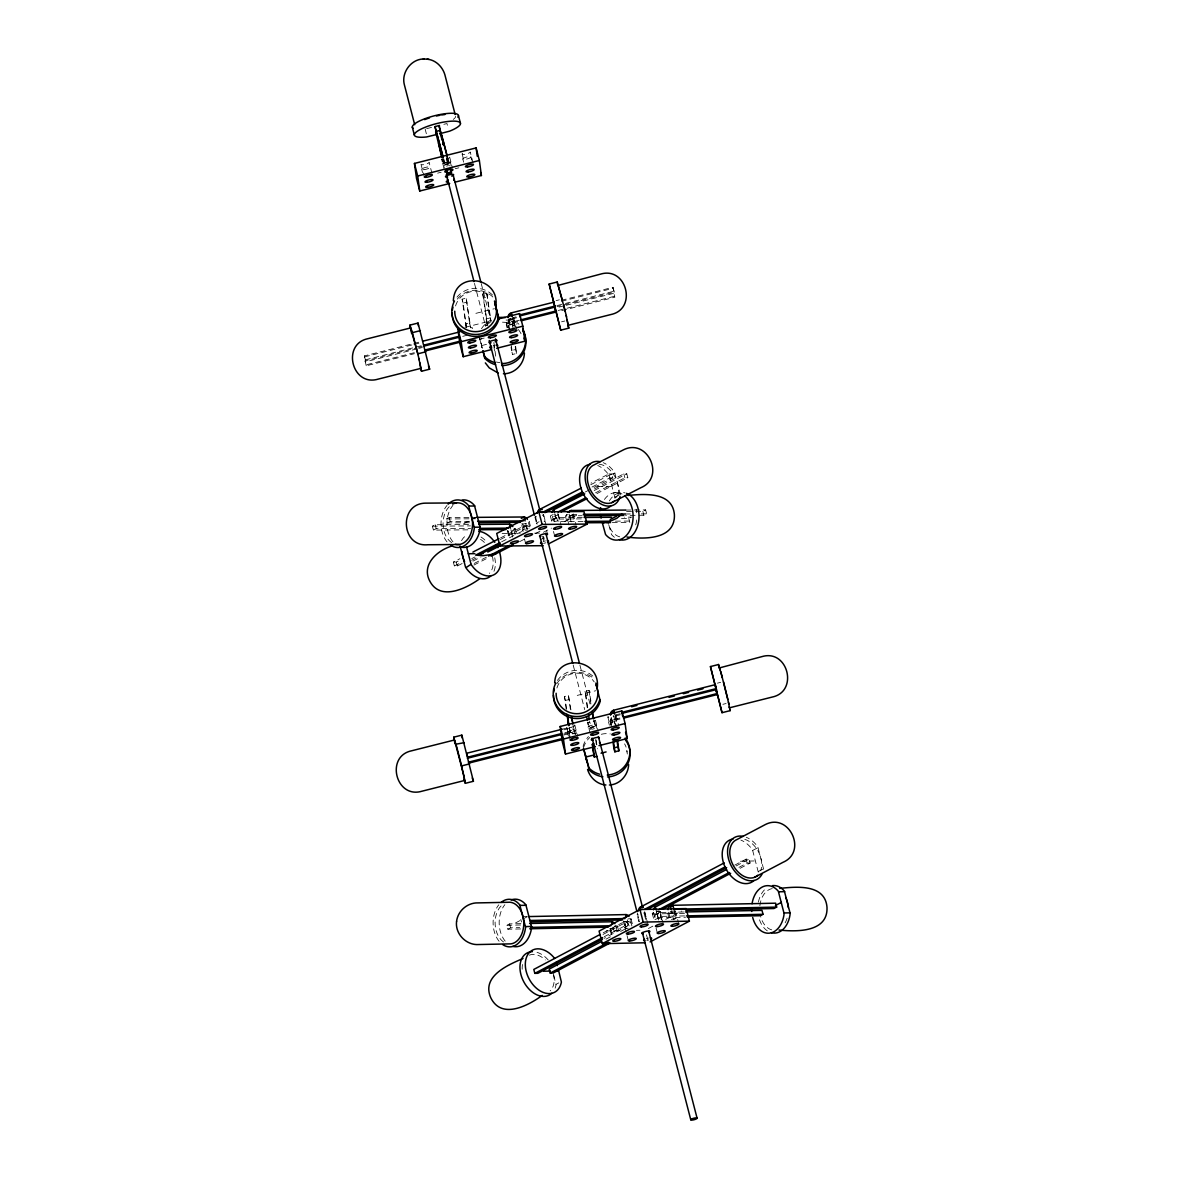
<?xml version="1.0" encoding="UTF-8"?>
<svg xmlns="http://www.w3.org/2000/svg" width="1179" height="1179" viewBox="0 0 1179 1179"><rect width="100%" height="100%" fill="white"/><g stroke="black" fill="none" stroke-linecap="round" stroke-linejoin="round"><path stroke-width="0.75" stroke-dasharray="5 3.75" d="M614.893 497.656L608.821 473.973L591.033 483.081M620.419 494.826L614.642 472.44A23.786 15.887 62.9 0 0 603.265 462.669M553.791 975.49L556.031 984.922A23.786 16.344 62.2 0 1 555.132 988.164M758.274 872.121L752.482 849.75A23.786 16.344 62.2 0 0 740.884 840.096M763.638 869.291L757.846 846.92A23.786 16.344 62.2 0 0 746.248 837.267M583.133 746.44L583.237 745.762A23.786 23.108 -7.8 0 1 588.483 736.551M520.646 928.949L507.869 929.214L506.852 925.294L509.534 923.879L522.312 923.614M515.518 922.951L521.472 919.797M522.96 919.016L527.44 916.658M507.869 929.214L510.551 927.799L519.674 927.608M752.836 850.354L758.2 847.524M603.206 932.81L622.571 922.582M603.014 934.446L627.228 921.669A4.171 2.874 88.8 0 1 630.927 924.189M734.723 865.15L746.086 859.152L749.122 859.093L750.139 863.013L738.776 869.011M736.138 865.946L749.122 859.093M604.223 936.73L625.209 925.662L628.245 925.603L604.031 938.381M738.982 867.361L747.103 863.087L750.139 863.013M606.006 939.147L610.884 936.568M620.611 931.439L627.11 928.006M656.069 914.211L658.752 912.797M648.421 928.492L653.137 926.001M665.722 919.369L681.447 911.072M758.303 871.517L763.668 868.687M674.3 910.719L676.245 918.249L673.563 919.664L671.234 910.63M556.075 984.318L558.758 982.903M467.857 529.843L433.415 530.108L432.398 526.188L435.169 524.758L469.596 524.493M469.375 522.739L447.46 522.916L446.443 518.981L449.214 517.566L469.301 517.419M433.415 530.108L436.186 528.693L470.613 528.428M447.46 522.916L450.231 521.486L470.318 521.339M463.715 523.668L469.861 520.514M471.408 519.733L476.007 517.375M590.753 484.716L611.783 473.943L612.8 477.878L591.77 488.637M614.981 473.044L609.101 475.284A23.786 15.887 62.9 0 0 597.724 465.499M592.05 487.015L609.838 477.893L612.8 477.878M585.315 491.952L590.163 489.477M594.525 488.872L623.838 473.855L626.801 473.84L627.817 477.76L596.869 493.618M462.139 563.518L457.334 565.979L454.372 566.008L453.355 562.088L459.869 558.743M500.589 537.889L523.388 526.202L526.35 526.188A4.171 2.947 89.6 0 1 529.769 527.72M594.216 490.523L626.801 473.84M453.355 562.088L456.317 562.059L461.195 559.553M500.294 539.54L526.35 526.188M595.542 492.807L624.855 477.79L627.817 477.76M454.372 566.008L460.915 562.663M501.65 541.795L524.404 530.137L527.367 530.108L525.657 523.815M471.747 558.595L474.96 556.96M471.615 560.305L478.07 557.004M553.231 519.232L555.987 517.817M472.941 561.116L481.032 556.974M474.179 563.444L486.956 556.886M571.122 521.84L569.56 515.812L572.331 514.398L579.655 514.339M473.914 565.065L487.973 557.873M519.615 541.647L524.39 539.216M535.517 533.512L541.868 530.255M543.386 532.274L551.492 528.118M564.461 521.472L579.051 514M614.922 497.052L620.463 494.222M541.249 539.319L544.02 537.904M621.51 518.568L628.805 518.524L631.576 517.109L624.28 517.154M635.614 511.377L642.864 511.318L645.62 509.903L646.637 513.838L643.881 515.252L625.607 515.385M426.695 128.629L432.929 127.067M443.835 124.326L446.959 123.544L448.182 128.246M437.645 173.136L441.167 172.252M455.256 168.7L458.778 167.816M466.265 327.29L462.124 299.171L466.177 298.154L470.701 327.85M487.236 323.871L482.683 293.998L486.721 292.981L490.906 320.084M466.53 327.88L463.141 303.106L467.193 302.075M491.157 321.867L487.104 322.884L483.699 297.933L487.738 296.916M475.889 313.349L494.428 308.692M556.105 300.63L559.347 299.82M486.721 292.981L490.14 317.947L486.087 318.964L487.885 325.905M561.263 300.321L613.006 287.308L614.023 291.228L614.156 292.215L557.063 306.584M561.396 301.308L613.139 288.295L613.006 287.308M464.953 327.349L491.378 320.703M556.93 305.597L614.023 291.228M516.019 316.9L512.452 317.799L514.398 325.33M364.414 355.881L365.564 360.803L364.414 355.881L412.105 343.885M413.873 343.443L419.179 342.116M508.341 324.019A4.171 4.053 -7.8 0 1 511.377 319.067L516.682 317.74M559.067 307.071L564.373 305.744M566.141 305.302L613.832 293.306L613.684 292.318L614.848 297.226L558.315 311.448M364.547 356.869L412.237 344.872M414.006 344.43L421.08 342.647M519.32 320.231L512.261 322.014L512.393 323.002L519.453 321.219M558.183 310.46L565.242 308.677M567.011 308.235L614.701 296.238L614.848 297.226M365.431 359.816L421.949 345.594M416.983 348.866L365.239 361.879L365.092 360.892L416.85 347.879M418.56 347.466L422.2 346.538M462.713 336.354L468.019 335.028M509.181 329.678L508.164 325.758L512.202 324.608L512.6 325.846M418.766 348.409L422.333 347.51M414.286 352.698L366.109 364.827L366.242 365.799L414.418 353.685M479.337 339.272L486.382 337.489M561.587 321.808L564.815 320.997M481.636 345.565L486.706 344.297M515.636 346.361L516.608 353.435L512.556 354.452L511.539 350.531L515.591 349.515L515.105 345.978M566.126 708.918L564.432 696.538L568.484 695.522L570.945 710.053M587.171 707.415L584.99 691.366L589.028 690.349L591.268 703.185M577.238 695.404L595.778 690.732M566.657 709.301L565.448 700.459L569.486 699.442M587.702 707.768L585.992 695.286L590.045 694.269M717.407 683.157L720.634 682.346M615.305 715.005L620.611 713.663M562.103 729.256L567.408 727.915M615.453 715.992L620.743 714.651M564.004 729.786L569.31 728.46A4.171 4.053 -7.8 0 1 574.365 731.363M619.859 718.04L614.554 719.367L614.701 720.354L619.992 719.028M564.888 732.734L570.179 731.393L570.312 732.38L563.754 734.016M590.384 729.609C588.277 727.237 594.452 725.365 594.319 728.195M589.913 728.018L593.921 726.986M611.474 727.03L610.457 723.11L614.51 721.975L615.011 723.611M563.886 735.003L569.236 733.647A4.171 4.053 -7.8 0 1 571.918 733.839M572.508 733.927L575.205 733.25L575.352 734.237L573.009 725.203M594.437 728.607L591.74 729.285L589.544 721.239M722.874 704.32L726.117 703.509M740.412 861.245L755.562 860.935M683.555 911.986L659.827 912.472L657.145 913.887A4.171 2.874 62.2 0 0 655.126 917.866M523.167 916.687L526.821 916.614M684.513 913.327L657.145 913.887L658.589 919.473M684.557 915.906L660.844 916.392L658.162 917.807L685.53 917.247M676.245 918.249L670.527 919.723L668.581 912.192M625.297 921.492L628.333 921.433M625.99 928.669L624.192 921.742L627.228 921.669L628.672 927.254M506.852 925.294L521.442 924.984M606.183 930.953L622.173 930.629M636.395 930.334L639.946 930.26M608.821 473.973L611.783 473.943M597.414 486.573L612.181 486.47M614.819 492.63L620.729 492.586M625.695 510.065L645.62 509.903M626.55 511.45L633.801 511.391M625.297 514L630.632 513.956M641.302 513.867L646.637 513.838M569.56 515.812L582.205 515.724M471.128 517.404L476.596 517.36M582.279 517.478L556.724 517.684L553.953 519.099A4.171 2.785 62.9 0 0 551.86 521.531M446.443 518.981L475.653 518.76M581.35 518.878L553.953 519.099L554.631 521.707M583.089 521.413L557.741 521.604L556.724 517.684A4.171 2.785 62.9 0 0 554.778 521.619M615.409 521.162L632.592 521.03M612.299 522.577L629.822 522.444L628.805 518.524M432.398 526.188L470.465 525.893M524.522 525.967L527.485 525.937M502.121 533.409L520.131 533.276M534.559 533.159L539.953 533.114M508.164 325.758L508.665 327.261M610.457 723.11L611.09 725.07M613.139 288.295L614.156 292.215M746.086 859.152L747.103 863.087M642.864 511.318L643.881 515.252M623.838 473.855L624.855 477.79M608.865 525.141L611.474 534.47A23.786 16.786 89.6 0 0 615.187 537.83M573.245 513.926L576.089 524.92M675.479 911.072L678.456 922.567M572.331 514.398L574.276 521.929M569.383 514.427L571.329 521.958M568.941 524.876L566.613 515.842A4.171 2.785 62.9 0 1 566.451 514.339M565.507 516.402L566.716 521.118M513.676 317.682L516.52 328.676M667.682 913.091L669.421 919.871M473.074 162.982L470.229 151.988A4.171 0.987 -14.5 0 1 465.263 154.228A4.171 0.987 -14.5 0 1 462.61 153.388M514.353 322.692A4.171 0.987 -14.5 0 1 508.4 325.065A4.171 0.987 -14.5 0 1 508.164 323.355A4.171 0.987 -14.5 0 1 514.353 322.692L515.164 325.831M615.969 715.034L618.813 726.028M512.703 318.33L514.648 325.846M470.907 156.999A4.171 0.987 -14.5 0 1 464.953 159.371A4.171 0.987 -14.5 0 1 464.718 157.662A4.171 0.987 -14.5 0 1 470.907 156.999L471.718 160.138M615.011 715.682L616.573 721.71M615.143 716.67L617.089 724.201M513.174 326.008L511.244 318.094L511.377 319.067M613.552 715.447L616.514 726.898M513.219 328.661L512.202 324.638M615.526 726.013L614.495 722.005M508.665 319.347L510.61 326.878M508.797 320.334L510.743 327.85M611.356 718.203L612.918 724.23M558.242 514.044L561.071 525.038M611.105 717.687L612.653 723.714M515.591 349.515L516.608 353.435M557.77 513.631L559.73 521.162M510.153 330.562L508.208 323.031A4.171 4.053 -7.8 0 1 508.68 319.951A4.171 0.987 -14.5 0 0 513.204 318.301M660.078 911.396L663.055 922.877M611.68 724.908L610.516 720.384A4.171 4.053 -7.8 0 1 610.737 717.79M661.625 919.414L659.827 912.472A4.171 2.874 62.2 0 0 657.808 916.451M661.596 920.018L659.253 910.984L656.231 911.043L658.56 920.077M507.604 327.57L505.585 319.715A4.171 0.987 -14.5 0 0 508.709 319.907M462.139 154.022L464.158 161.877M506.263 324.726L507.073 327.865M607.878 717.068L609.911 724.923M554.823 513.661L556.768 521.192M608.57 722.079L609.381 725.218M462.816 159.032L463.627 162.171M553.614 521.103L552.052 515.076A4.171 2.947 89.6 0 1 551.949 514.545M653.549 912.458L655.495 919.988M550.49 516.52L551.713 521.236M553.482 531.449L554.705 536.165M652.267 913.416L654.021 920.18M656.084 928.138L657.425 933.341M543.652 515.002L545.214 521.015M546.054 525.156L543.224 514.162A4.171 0.987 -14.5 0 1 542.296 515.37M546.614 530.668L547.439 533.807M595.424 720.207L598.269 731.201M449.671 157.161L452.515 168.155M644.677 911.706L647.639 923.201M596.102 725.218A4.171 0.987 -14.5 0 1 590.148 727.59A4.171 0.987 -14.5 0 1 589.927 725.881A4.171 0.987 -14.5 0 1 596.102 725.218L596.913 728.357M644.736 912.546L646.681 920.077M450.349 162.171A4.171 0.987 -14.5 0 1 444.409 164.544A4.171 0.987 -14.5 0 1 444.174 162.835A4.171 0.987 -14.5 0 1 450.349 162.171L451.174 165.311M449.877 162.289A3.257 0.766 -14.5 0 1 445.235 164.146A3.257 0.766 -14.5 0 1 445.043 162.82A3.257 0.766 -14.5 0 1 449.877 162.289L450.791 165.856M481.238 283.564L490.921 321.012M579.935 665.207L590.089 704.438M594.231 720.487L596.073 727.62M644.043 913.091L645.886 920.224M593.582 720.222L595.793 728.268M447.637 157.75L449.479 164.868A3.257 0.766 -14.5 0 0 447.195 164.367A3.257 0.766 -14.5 0 0 443.658 166.18A3.257 0.766 -14.5 0 0 448.418 165.532M447.313 156.954L449.612 165.856M482.683 293.998L483.699 297.933M584.99 691.366L585.992 695.286M446.296 157.441L448.138 164.559M446.428 158.413L448.271 165.546M543.431 536.283L544.212 539.289M646.505 934.859L648.524 942.714M542.576 536.239L544.61 544.094M443.584 158.767L445.426 165.885M443.731 159.755L445.574 166.873M535.472 516.638L537.506 524.493M442.243 158.458L444.542 167.359M474.459 283.373L485.527 326.17M534.883 516.991L536.725 524.124M573.171 665.015L584.696 709.596M587.923 722.079L589.765 729.212M637.279 912.9L639.578 921.816M442.376 159.445L444.218 166.563M590.178 733.235L587.334 722.241A4.171 0.987 -14.5 0 0 590.458 722.447A4.171 0.987 -14.5 0 0 594.953 720.841M638.9 921.58L636.866 913.725A4.171 0.987 -14.5 0 0 638.148 914.373M444.424 170.189L441.58 159.194A4.171 0.987 -14.5 0 0 444.704 159.386A4.171 0.987 -14.5 0 0 449.199 157.794M530.388 526.07L529.165 521.354A4.171 0.987 -14.5 0 1 528.251 522.577M528.428 522.4L529.592 526.925M631.045 918.898L632.401 924.1M631.885 925.972L629.94 918.441A4.171 2.874 62.2 0 0 629.778 917.925M478.91 334.983L482.55 349.087M479.632 338.712L481.916 347.54A20.868 20.264 -7.8 0 1 481.666 338.756M425.147 129.027L426.356 133.743M525.863 523.933L527.426 529.961M627.257 919.856L629.247 927.534M522.71 523.844L524.404 530.137M574.866 725.38L577.71 736.374M431.956 173.328L429.112 162.334A4.171 0.987 -14.5 0 1 426.253 164.043A4.171 0.987 -14.5 0 1 421.64 164.721M575.558 730.39A4.171 0.987 -14.5 0 1 569.604 732.763A4.171 0.987 -14.5 0 1 569.369 731.054A4.171 0.987 -14.5 0 1 575.558 730.39L576.369 733.53M624.619 921.418L626.565 928.949M521.825 525.407L523.049 530.123M575.146 734.384L574.232 730.376A4.171 4.053 -7.8 0 0 570.253 727.34M524.419 538.774L525.642 543.475M623.249 920.917L626.093 931.911M627.051 935.64L628.274 940.356M462.124 299.171L463.141 303.106M564.432 696.538L565.448 700.459M466.191 326.568L465.513 323.96L469.551 322.943L466.177 298.154M569.354 727.723L571.167 734.266M569.162 727.472L570.96 734.414M573.112 733.751A4.171 4.053 -7.8 0 0 569.103 732.66L570.12 736.595M570.253 737.582L569.103 732.66M566.775 727.414L569.619 738.408M421.021 164.367L423.865 175.362M515.12 528.56L516.741 534.839M421.714 169.378L422.524 172.517M567.467 732.424L568.278 735.563M617.428 926.09L618.769 931.292M513.838 529.607L515.385 535.62M615.762 925.648L617.31 931.661M510.875 529.622L512.821 537.152M512.629 537.049L510.684 529.518A4.171 2.785 62.9 0 0 510.522 529.003M613.08 927.062L614.672 933.237M508.105 531.036L510.065 538.567M610.427 928.625L612.373 936.155M507.368 531.036L508.989 537.315M610.029 929.686L612.461 939.103M449.214 517.566L450.231 521.486M456.317 562.059L457.334 565.979M435.169 524.758L436.186 528.693M520.809 919.414L521.486 922.022M365.092 360.892L366.242 365.799M509.534 923.879L510.551 927.799M490.759 320.762L490.14 317.947M610.413 719.868L610.545 720.855M596.161 739.926L597.385 748.842M589.028 690.349L590.974 704.615M595.631 739.557L596.368 744.907M568.484 695.522L570.415 709.67M508.12 322.515L508.252 323.488M511.347 345.609L512.556 354.452M511.052 346.994L511.539 350.531M493.854 342.558L495.814 356.824M493.824 345.771L494.797 352.904M455.61 116.264A20.868 4.937 -14.5 0 1 453.237 119.418M574.261 725.026A4.171 0.987 -14.5 0 1 570.96 727.384M608.497 717.436A4.171 0.987 -14.5 0 1 608.364 716.449M610.648 721.371A4.171 4.053 -7.8 0 1 611.429 717.864M613.154 716.596A4.171 4.053 -7.8 0 1 613.684 716.434M556.915 688.02A20.868 20.264 -7.8 0 1 594.245 681.934M556.842 683.687A23.786 23.108 -7.8 0 1 594.319 679.192M557.416 680.43A23.786 23.108 -7.8 0 1 594.054 677.218M601.29 734.281A20.868 20.264 -7.8 0 1 610.324 733.957M624.59 743.905A20.868 20.264 -7.8 0 1 626.078 747.132M583.502 747.737A23.786 23.108 -7.8 0 1 589.824 737.42M509.77 318.772A4.171 4.053 -7.8 0 1 510.728 318.256M493.559 345.462A4.171 0.987 -14.5 0 1 495.593 345.079M487.163 325.227A4.171 0.987 -14.5 0 1 485.129 324.593A4.171 0.987 -14.5 0 1 488.931 322.884M470.421 327.674A4.171 0.987 -14.5 0 1 472.086 328.646M499.999 362.631A20.868 20.264 -7.8 0 1 496.418 361.997M502.475 322.176A20.868 20.264 -7.8 0 1 517.124 328.219M518.333 329.53A20.868 20.264 -7.8 0 1 521.855 335.676M481.474 328.749A23.786 23.108 -7.8 0 1 490.317 320.364M509.873 318.639A23.786 23.108 -7.8 0 1 518.952 324.269M485.601 325.964A23.786 23.108 -7.8 0 1 489.256 323.12M508.665 320.172A23.786 23.108 -7.8 0 1 516.918 324.225M455.551 305.965A20.868 20.264 -7.8 0 1 490.597 297.152M457.26 299.127A23.786 23.108 -7.8 0 1 492.969 297.137M456.98 297.152A23.786 23.108 -7.8 0 1 492.689 295.163M523.388 526.202A4.171 2.947 89.6 0 1 527.175 528.723M555.014 515.046A4.171 2.947 89.6 0 1 554.896 514.53M451.616 542.605A20.868 14.737 89.6 0 1 449.332 506.587M452.957 541.854A23.786 16.786 89.6 0 1 452.898 505.393M447.047 541.898A23.786 16.786 89.6 0 1 446.988 505.437M599.168 464.187A20.868 13.927 62.9 0 1 615.084 476.92A20.868 13.927 62.9 0 1 616.985 497.538M554.145 521.678A4.171 0.987 -14.5 0 1 559.273 521.634M545.7 542.812A4.171 0.987 -14.5 0 1 543.607 543.342M543.357 541.441A4.171 0.987 -14.5 0 1 545.45 540.91M573.318 514.442A4.171 0.987 -14.5 0 1 566.613 516.579A4.171 0.987 -14.5 0 1 568.204 514.486M558.301 514.56A4.171 0.987 -14.5 0 1 551.595 516.697A4.171 0.987 -14.5 0 1 553.187 514.589M537.55 523.903A4.171 0.987 -14.5 0 1 539.127 521.796M544.182 521.236A4.171 0.987 -14.5 0 1 544.256 521.752M523.491 531.095A4.171 0.987 -14.5 0 1 523.299 529.695A4.171 0.987 -14.5 0 1 529.032 528.266M526.468 523.284A4.171 0.987 -14.5 0 1 521.427 523.83M514.015 528.384A4.171 0.987 -14.5 0 1 512.423 530.476A4.171 0.987 -14.5 0 1 507.309 530.521M536.578 516.815A4.171 0.987 -14.5 0 1 535.399 516.122M480.56 539.378A20.868 13.927 62.9 0 1 484.422 542.487M492.35 556.326A20.868 13.927 62.9 0 1 489.344 573.377M461.564 540.704A23.786 15.887 62.9 0 1 467.621 534.853M480.973 536.99A23.786 15.887 62.9 0 1 487.413 542.723M494.753 557.77A23.786 15.887 62.9 0 1 493.574 572.169M619.712 536.828A20.868 14.737 89.6 0 1 608.408 523.373M614.834 498.201A20.868 14.737 89.6 0 1 617.162 496.668M636.071 509.21A20.868 14.737 89.6 0 1 636.734 512.732M636.748 519.968A20.868 14.737 89.6 0 1 635.599 525.171M604.414 499.483A23.786 16.786 89.6 0 1 622.026 494.016M609.337 500.957A23.786 16.786 89.6 0 1 625.106 492.881M503.551 941.962A20.868 14.34 88.8 0 1 501.075 905.944M505.172 941.122A23.786 16.344 88.8 0 1 504.848 904.676M499.1 941.255A23.786 16.344 88.8 0 1 498.791 904.809M771.744 929.863A20.868 14.34 88.8 0 1 760.632 916.407M759.895 905.634A20.868 14.34 88.8 0 1 772.613 888.539M787.115 918.19A20.868 14.34 88.8 0 1 785.155 922.789M767.323 930.85A23.786 16.344 88.8 0 1 759.173 918.839M758.392 902.097A23.786 16.344 88.8 0 1 764.508 889.791M656.57 912.399A4.171 2.874 88.8 0 1 656.394 910.792M744.789 839.374A20.868 14.34 62.2 0 1 760.647 870.795M624.192 921.742A4.171 2.874 88.8 0 1 627.891 924.248M522.209 969.256A20.868 14.34 62.2 0 1 522.503 964.496M529.342 955.167A20.868 14.34 62.2 0 1 545.302 959.942M553.334 973.736A20.868 14.34 62.2 0 1 550.151 990.891M537.049 952.337A23.786 16.344 62.2 0 1 549.326 961.327M654.979 919.591A4.171 0.987 -14.5 0 1 660.697 918.102A4.171 0.987 -14.5 0 1 661.051 919.458M648.922 939.928A4.171 0.987 -14.5 0 1 646.829 940.474M646.357 938.617A4.171 0.987 -14.5 0 1 648.45 938.086M670.365 911.676A4.171 0.987 -14.5 0 1 675.685 911.382A4.171 0.987 -14.5 0 1 670.158 913.637A4.171 0.987 -14.5 0 1 668.611 912.399M657.042 911.455A4.171 0.987 -14.5 0 1 659.695 912.34A4.171 0.987 -14.5 0 1 653.078 914.049A4.171 0.987 -14.5 0 1 654.949 912.001M645.296 918.426A4.171 0.987 -14.5 0 1 645.65 919.782M638.782 921.094A4.171 0.987 -14.5 0 1 639.578 919.9M628.186 928.227A4.171 0.987 -14.5 0 1 625.017 927.799A4.171 0.987 -14.5 0 1 629.792 925.839M628.024 918.957A4.171 0.987 -14.5 0 1 630.249 920.092A4.171 0.987 -14.5 0 1 623.367 921.418M614.392 926.149A4.171 0.987 -14.5 0 1 616.617 927.284A4.171 0.987 -14.5 0 1 609.749 928.61M644.81 912.207A4.171 0.987 -14.5 0 1 643.867 912.9M470.568 326.863L469.551 322.943L470.436 326.804M627.316 754.044L626.83 750.551A20.868 20.264 -7.8 0 1 627.228 754.074M423.851 169.717A4.171 0.987 -14.5 0 0 429.804 167.344A4.171 0.987 -14.5 0 0 423.615 168.007A4.171 0.987 -14.5 0 0 423.851 169.717M610.707 722.418A4.171 0.987 -14.5 0 0 616.661 720.045A4.171 0.987 -14.5 0 0 610.471 720.723A4.171 0.987 -14.5 0 0 610.707 722.418"/><path stroke-width="1.5" d="M501.09 902.436A23.786 16.344 88.8 0 1 519.792 904.897L525.583 927.269A23.786 16.344 88.8 0 1 502.726 944.6M511.082 899.96A23.786 16.344 88.8 0 1 525.863 904.779L531.641 927.151A23.786 16.344 88.8 0 1 512.88 946.369M752.055 903.733A23.786 16.344 88.8 0 1 778.332 891.265L784.123 913.651A23.786 16.344 88.8 0 1 769.622 933.149A23.786 16.344 88.8 0 1 752.703 917.513M772.422 885.621A23.786 16.344 88.8 0 1 784.389 891.147L790.181 913.519A23.786 16.344 88.8 0 1 771.42 932.736M448.138 504.185A23.786 16.786 89.6 0 1 468.564 505.526L474.356 527.912A23.786 16.786 89.6 0 1 450.746 545.243M462.212 499.955A23.786 16.786 89.6 0 1 474.474 505.482L480.266 527.853A23.786 16.786 89.6 0 1 460.856 547.085M453.34 300.763C454.608 270.359 500.176 276.593 495.843 306.289M494.473 300.999L498.481 317.549A23.786 23.108 -7.8 0 1 466.884 332.95A23.786 23.108 -7.8 0 1 454.46 300.984M498.584 316.871L498.746 319.509A23.786 23.108 -7.8 0 1 452.117 313.157M524.419 353.066C524.169 364.119 514.648 373.979 503.418 373.758M554.69 682.818C555.957 652.414 601.541 658.648 597.193 688.344M555.825 683.039A23.786 23.108 -7.8 0 0 568.234 714.99A23.786 23.108 -7.8 0 0 599.831 699.589L600.111 701.564A23.786 23.108 -7.8 0 1 553.467 695.212M628.643 764.523C628.348 774.839 619.977 784.624 609.396 785.008M621.746 514.029L616.838 518.303L607.038 522.621M523.019 958.498C507.898 964.967 481.15 976.33 490.832 997.861C501.635 1019.894 528.413 1005.525 542.266 995.415M724.23 862.881L640.3 907.167A4.171 2.874 88.8 0 0 638.443 910.91M650.101 941.888L689.406 921.138L686.163 908.582L639.946 909.525L599.079 931.101L602.322 943.657L644.972 942.787M644.545 909.392L725.247 866.801M599.978 934.52L533.807 969.433L534.824 973.368L537.86 973.294L602.41 939.221M647.58 909.333L726.662 867.597M653.475 909.775A4.171 2.874 88.8 0 1 655.215 907.123L726.618 869.439M534.824 973.368L602.616 937.585M659.474 909.333L729.256 872.504M601.143 941.712L549.208 969.123L550.225 973.043L553.26 972.984L610.059 943.008M662.51 909.274L730.656 873.3M602.322 943.657L643.203 922.096L689.406 921.138M550.225 973.043L608.644 942.213M754.604 877.294L783.033 862.291C807.703 851.769 789.252 812.346 765.377 824.534L736.949 839.536A20.868 14.34 62.2 0 0 733.706 866.211A20.868 14.34 62.2 0 0 757.743 875.26M775.428 905.516L781.397 902.377M685.367 911.942L762.002 910.38L763.019 914.3L760.337 915.715L687.357 917.218M668.036 909.672A4.171 2.874 62.2 0 1 670.217 906.71L672.9 905.295L775.635 903.188L776.652 907.108L773.969 908.523L685.913 910.335M452.544 545.848C438.22 549.782 421.551 563.842 429.303 580.142C439.59 601.776 466.044 588.66 479.779 578.712M521.295 518.406L524.066 516.991A4.171 2.785 62.9 0 1 527.426 519.394M581.335 488.047L539.304 509.593A4.171 2.947 89.6 0 0 537.373 513.322M548.25 544.005L587.157 524.08L583.914 511.509L538.862 511.863L496.713 533.453L499.955 546.01L543.21 545.685M541.927 512.688L582.352 491.982M544.89 512.659L583.693 492.778M552.008 512.393A4.171 2.947 89.6 0 1 553.806 509.726L584.755 493.883M472.897 552.067L498.968 538.729M558.08 511.995L585.771 497.803M500.014 542.62L475.638 555.117L482.992 555.692L495.784 553.865M561.042 511.966L587.098 498.614M478.158 555.309L500.382 543.932M487.782 552.023L542.104 524.419L587.157 524.08M625.695 510.065L571.314 510.478L568.558 511.892A4.171 2.785 62.9 0 0 567.497 512.202M490.995 575.75A23.786 15.887 62.9 0 1 465.867 567.733L471.055 564.299L466.486 546.658M488.563 556.075L509.637 545.273M491.098 556.267L513.263 544.904M611.665 502.667L640.978 487.649C665.708 477.244 647.477 437.763 623.529 449.803L594.216 464.821A20.868 13.927 62.9 0 0 591.224 491.363A20.868 13.927 62.9 0 0 614.731 500.692M605.564 521.855L602.498 523.417L605.564 534.514A23.786 16.786 89.6 0 0 630.102 530.034A23.786 16.786 89.6 0 0 624.678 495.769M610.177 519.482L616.322 516.343M443.26 157.971L434.977 126.713L439.369 125.387L439.516 126.374M436.525 134.524L426.547 136.97A23.786 5.63 -14.5 0 1 419.252 130.044A23.786 5.63 -14.5 0 1 454.578 121.142A23.786 5.63 -14.5 0 1 449.597 131.164L439.634 133.743M449.7 183.482L419.753 191.013L416.511 178.456L414.448 163.424L476.11 147.92L479.367 160.477L481.415 175.509L454.991 182.155M419.753 191.013L417.705 175.995L479.367 160.477M451.321 172.001L451.454 172.989L447.416 174.006L447.268 173.018L451.321 172.001L450.393 168.435M566.141 315.471L568.809 328.13L560.718 330.179L549.149 284.036L557.24 282.002L565.257 311.389M557.947 285.436L600.833 274.044C626.756 266.439 637.426 308.972 610.987 314.513L568.101 325.301L567.762 324.534M410.351 327.998L409.953 325.095L418.044 323.061L429.628 369.189L421.537 371.238L420.372 367.966M417.97 354.481L410.66 327.924L367.774 338.712C341.35 344.268 352.02 386.786 377.928 379.181L420.815 368.393L419.798 362.705M409.953 325.095L412.341 332.655L420.431 330.621M508.621 316.223A4.171 4.053 -7.8 0 0 508.282 317.77A4.171 4.053 -7.8 0 1 511.303 312.892L554.13 302.119M498.422 318.919L519.556 313.614L522.813 326.17L524.861 341.188L496.668 348.277M519.453 315.029L555.147 306.039M519.585 316.001L555.397 306.982M422.701 341.217L459.795 331.888M521.089 319.789L556.414 310.902M423.718 345.152L459.044 336.266M521.221 320.776L556.547 311.89M423.851 346.14L459.663 337.106M425 350.001L460.68 341.026M491.392 349.618L463.2 356.706L461.151 341.674L522.813 326.17M425.133 350.988L460.812 342.013M425.899 351.784L417.808 353.818L412.341 332.655M728.386 702.124L730.11 710.657L722.02 712.691L710.436 666.562L718.527 664.514L722.359 677.748M719.249 667.962L762.135 656.57C788.044 648.966 798.714 691.483 772.289 697.04L729.403 707.827L729.049 707.046M454.917 743.669L453.753 737.17L461.844 735.136L473.427 781.279L465.337 783.313L464.172 780.041M455.477 742.873L454.46 739.999L411.574 750.802C385.15 756.343 395.82 798.876 421.728 791.271L464.614 780.469L464.275 777.919M455.978 744.185L464.231 742.696M611.179 713.103A4.171 4.053 -7.8 0 0 610.589 715.122A4.171 4.053 -7.8 0 1 613.611 710.244L715.314 684.66L716.464 689.582L621.893 713.369M631.59 706.752L636.94 705.396M669.053 697.32L674.403 695.978M683.334 693.724L688.683 692.382M697.6 690.142L702.949 688.787M595.454 746.528L565.507 754.059L562.25 741.503L560.202 726.47L621.864 710.966L625.106 723.523L627.169 738.555L598.976 745.644M621.76 712.381L716.331 688.595M466.855 754.236L466.722 753.248L562.103 729.256M623.396 717.156L717.009 693.591L717.141 694.578L623.529 718.129M467.871 758.156L467.739 757.169L561.351 733.618M467.4 758.259L561.97 734.458M468.417 762.179L562.987 738.393M565.507 754.059L563.459 739.041L625.106 723.523M468.549 763.167L563.12 739.38M469.699 763.859L461.608 765.893L456.14 744.73M617.457 740.176L618.901 750.802L614.863 751.819L613.846 747.899L617.884 746.867L617.162 741.562M585.875 757.021L594.304 754.899M601.039 753.204L606.094 751.937M592.565 747.707L594.304 756.992L597.001 756.314M424.16 59.009C411.338 58.641 401.037 72.538 404.382 84.829L414.699 124.709M779.761 888.391C796.134 886.711 825.035 883.69 826.995 907.196C828.174 932.633 796.252 931.808 779.054 930.039M778.656 891.781L784.728 891.663M520.116 905.413L526.188 905.28M643.336 907.108L640.3 907.167L640.978 909.79M776.652 907.108L673.916 909.215L672.9 905.295A4.171 2.874 62.2 0 0 670.88 909.274M528.664 916.569L625.887 914.58A4.171 2.874 62.2 0 1 629.026 916.481M784.138 912.959L790.195 912.826M686.384 915.877L763.019 914.3M529.68 920.49L625.076 918.544M530.668 921.831L622.394 919.959M529.607 923.466L611.709 921.772A4.171 2.874 62.2 0 1 614.848 923.688M525.598 926.576L531.655 926.458M530.624 927.387L610.899 925.736M529.769 928.772L608.217 927.151M543.534 971.216L550.269 971.069M555.324 970.965L558.699 970.906L561.396 982.092A23.786 16.344 62.2 0 1 537.226 988.886A23.786 16.344 62.2 0 1 527.588 954.946A23.786 16.344 62.2 0 1 554.69 958.483M627.876 495.445C644.235 493.913 672.561 491.496 674.403 514.722C675.39 539.79 644.206 539.304 627.036 537.064M456.479 502.917L425.147 503.153C398.369 503.919 401.081 547.38 427.8 544.742L459.132 544.506M468.903 506.042L474.813 505.997M542.252 509.564L539.304 509.593L539.982 512.202M583.31 514.324L625.297 514M584.018 515.709L623.779 515.4M476.596 517.36L524.066 516.991L525.082 520.912M584.106 517.463L611.488 517.257M477.613 521.28L523.255 520.926M584.902 521.398L610.265 521.206M478.497 522.665L520.484 522.356M585.491 522.783L610.545 522.592M478.659 524.434L509.475 524.198A4.171 2.785 62.9 0 1 512.836 526.6M474.371 527.205L480.28 527.16M479.676 528.354L508.68 528.133M478.718 529.754L505.909 529.548M468.314 553.717L474.886 553.673M479.809 553.629L483.095 553.599M427.137 59.201C435.582 59.82 442.523 66.761 444.851 74.66L455.153 114.525M423.29 58.95L428.817 59.304M605.918 784.978C597.252 784.477 589.942 777.58 587.569 769.445M498.216 373.05L489.27 367.907L485.335 362.896M483.007 350.856L484.79 356.692A23.786 23.108 -7.8 0 0 495.357 362.749M482.83 351.062L485.07 358.667A23.786 23.108 -7.8 0 0 495.622 364.724M584.047 749.962L589.028 768.148A23.786 23.108 -7.8 0 0 599.58 774.205M583.399 748.4L589.294 770.108A23.786 23.108 -7.8 0 0 602.896 776.799M441.698 135.099L447.18 155.967M471.055 564.299L471.394 564.903A23.786 15.887 62.9 0 0 493.986 574.748A23.786 15.887 62.9 0 0 499.041 550.564M557.947 284.832L562.354 300.144M549.149 284.036L560.718 330.179M568.809 328.13L567.659 324.859M719.249 667.358L720.251 670.217M710.436 666.562L722.02 712.691M729.713 709.773L730.11 710.657M429.628 369.189L428.463 365.917M453.753 737.17L464.172 776.814M473.427 781.279L472.263 778.007M464.275 779.702L464.614 780.469M442.729 140.389L442.7 139.151L447.313 156.954M442.552 139.741L439.015 125.696L441.919 136.926L441.698 135.231M720.767 671.529L728.946 704.158M715.786 686.959L716.464 689.582M717.141 694.578L715.992 689.671L716.125 690.658M600.214 514.604L601.128 518.126M524.051 338.049L524.861 341.188M480.605 172.355L481.415 175.509M625.533 732.262L627.169 738.555M511.303 312.892L512.32 316.812M613.611 710.244L614.627 714.179M458.439 115.557L460.473 123.397M617.884 746.867L618.901 750.802M553.806 509.726L554.484 512.349M655.215 907.123L655.892 909.731M595.837 683.054L600.199 700.901M494.753 302.974L498.85 318.846M453.104 174.772L480.781 281.781M495.534 338.845L539.805 510.05M545.803 533.232L579.478 663.423M592.389 713.354L593.774 718.704M598.387 736.536L642.658 907.742M648.656 930.924L697.084 1118.178A3.257 0.766 -14.5 0 1 692.441 1120.035A3.257 0.766 -14.5 0 1 692.265 1118.709A3.257 0.766 -14.5 0 1 697.084 1118.178M450.54 169.422L451.454 172.989M538.862 511.863L542.104 524.419M440.209 133.139L442.199 140.33M639.946 909.525L643.203 922.096M443.127 156.984L434.977 126.713M446.355 169.452L447.268 173.018M446.487 170.439L447.416 174.006M441.786 156.674L438.559 142.939M446.325 174.58L474.002 281.589M489.226 340.436L534.426 515.208M539.953 536.607L572.699 663.232M586.538 716.729L587.466 720.295M592.079 738.128L636.807 911.116M642.349 932.515L690.776 1119.77M441.919 157.662L435.655 131.724L435.788 132.711M447.445 179.031L448.831 184.366L448.683 183.379M625.887 914.58L626.565 917.188M566.848 714.238L568.823 725.232L567.379 714.621M412.311 127.155L414.345 135.01M509.475 524.198L510.492 528.118M611.709 921.772L612.387 924.395M461.151 341.674L457.909 329.118L459.957 344.135L463.2 356.706M560.202 726.47L563.459 739.041M414.448 163.424L417.705 175.995M460.046 545.965L465.528 567.143M556.414 962.079L557.328 965.601M466.722 753.248L467.739 757.169M723.552 681.963L727.87 699.442M442.744 142.453L443.245 144.516M568.823 725.704L567.836 721.474M563.695 305.39L566.583 316.915M593.184 718.645L592.477 712.101M589.146 719.662L588.675 714.901M417.705 353.715L419.297 360.008M461.505 765.79L465.337 783.313M418.854 358.563L421.537 371.238M567.084 319.597L568.101 325.301M411.014 330.474L411.677 333.628M571.992 720.973L571.373 716.758M718.925 667.432L718.527 664.514M557.638 284.905L557.24 282.002M418.442 325.964L418.044 323.061M462.242 738.039L461.844 735.136M716.228 689.627L716.906 694.549M715.314 684.66L715.447 685.647M621.864 710.966L622.541 715.977M554.941 307.1L555.604 312.037M613.404 741.193L614.863 751.819M613.124 742.578L613.846 747.899M592.845 746.292L594.304 756.992M588.601 767.603L588.881 769.578M519.556 313.614L520.013 316.945M571.903 717.141L572.876 724.215M476.11 147.92L477.259 156.262M484.377 356.146L484.643 358.121M442.744 142.91L442.965 144.604M440.194 131.385L440.062 130.397L436.009 131.414L436.142 132.402M439.708 130.707L439.841 131.694M435.331 126.404L435.464 127.391M424.676 119.624A20.868 4.937 -14.5 0 1 429.495 117.915M436.466 115.999A20.868 4.937 -14.5 0 1 439.959 115.277M441.653 114.982A20.868 4.937 -14.5 0 1 444.91 114.54M413.298 128.408A23.786 5.63 -14.5 0 1 434.609 115.734A23.786 5.63 -14.5 0 1 457.85 117.207M453.679 179.385A4.171 0.987 -14.5 0 1 453.812 180.372M448.329 182.111A4.171 0.987 -14.5 0 1 448.108 180.416M447.652 177.115A4.171 0.987 -14.5 0 1 446.369 175.892A4.171 0.987 -14.5 0 1 452.574 174.33A4.171 0.987 -14.5 0 1 451.704 176.098M446.974 172.105A4.171 0.987 -14.5 0 1 445.691 170.881A4.171 0.987 -14.5 0 1 451.881 169.319A4.171 0.987 -14.5 0 1 451.012 171.088M599.433 742.431A4.171 0.987 -14.5 0 1 599.566 743.418M594.083 745.172A4.171 0.987 -14.5 0 1 593.848 743.463M593.405 740.161A4.171 0.987 -14.5 0 1 591.74 739.189A4.171 0.987 -14.5 0 1 597.208 737.435A4.171 0.987 -14.5 0 1 598.873 738.408M611.488 712.661A4.171 4.053 -7.8 0 1 612.269 711.924M612.726 711.63A4.171 4.053 -7.8 0 1 613.743 711.232M596.014 684.999A20.868 20.264 -7.8 0 1 581.159 713.266A20.868 20.264 -7.8 0 1 556.12 693.267M553.717 692.191A23.786 23.108 -7.8 0 1 554.381 689.243M587.334 762.327A20.868 20.264 -7.8 0 1 585.565 755.503M625.194 738.01A23.786 23.108 -7.8 0 1 607.273 775.016M625.459 739.985A23.786 23.108 -7.8 0 1 607.539 776.976M509.181 315.309A4.171 4.053 -7.8 0 1 509.962 314.572M510.419 314.277A4.171 4.053 -7.8 0 1 510.92 314.041M497.125 345.064A4.171 0.987 -14.5 0 1 497.258 346.051M491.776 347.805A4.171 0.987 -14.5 0 1 491.555 346.095M491.098 342.794A4.171 0.987 -14.5 0 1 489.816 341.586A4.171 0.987 -14.5 0 1 496.02 340.024A4.171 0.987 -14.5 0 1 495.151 341.777M522.651 329.074A23.786 23.108 -7.8 0 1 501.488 363.589M497.597 317.77A23.786 23.108 -7.8 0 1 505.349 317.578M522.916 331.048A23.786 23.108 -7.8 0 1 501.768 365.564M494.649 302.959A20.868 20.264 -7.8 0 1 479.809 331.211A20.868 20.264 -7.8 0 1 454.755 311.212M452.368 310.151A23.786 23.108 -7.8 0 1 453.016 307.188M569.265 512.452A4.171 2.785 62.9 0 1 571.314 510.478M452.736 504.081A20.868 14.737 89.6 0 1 472.484 521.943A20.868 14.737 89.6 0 1 455.286 544.256M610.84 505.894A23.786 15.887 62.9 0 1 583.074 493.426A23.786 15.887 62.9 0 1 590.178 464.29M620.066 496.462A23.786 15.887 62.9 0 1 600.553 503.801A23.786 15.887 62.9 0 1 585.123 476.832A23.786 15.887 62.9 0 1 600.17 461.682M547.292 540.704A4.171 0.987 -14.5 0 1 547.483 542.104M541.765 543.548A4.171 0.987 -14.5 0 1 541.574 542.148M540.793 536.46A4.171 0.987 -14.5 0 1 540.601 535.06A4.171 0.987 -14.5 0 1 546.319 533.63A4.171 0.987 -14.5 0 1 546.511 535.015M464.6 561.631A20.868 13.927 62.9 0 1 461.976 551.463M478.792 531.302A23.786 15.887 62.9 0 1 494.797 542.311M496.447 544.919A23.786 15.887 62.9 0 1 497.877 547.69M600.008 510.625A23.786 16.786 89.6 0 1 600.656 507.648M626.535 493.338A23.786 16.786 89.6 0 1 638.635 521.501A23.786 16.786 89.6 0 1 619.373 539.717M785.686 897.411A20.868 14.34 88.8 0 1 788.309 907.565M751.716 911.455A23.786 16.344 88.8 0 1 751.642 908.346M754.059 880.448A23.786 16.344 62.2 0 1 725.66 868.304A23.786 16.344 62.2 0 1 733.146 838.991M762.091 873.978A23.786 16.344 62.2 0 1 731.024 865.474A23.786 16.344 62.2 0 1 743.079 836.324M551.816 993.249A23.786 16.344 62.2 0 1 522.975 980.176A23.786 16.344 62.2 0 1 532.377 951.659M650.322 937.865A4.171 0.987 -14.5 0 1 650.675 939.221M644.957 940.695A4.171 0.987 -14.5 0 1 644.604 939.339M643.174 933.812A4.171 0.987 -14.5 0 1 642.835 932.471A4.171 0.987 -14.5 0 1 648.538 930.983A4.171 0.987 -14.5 0 1 648.892 932.338M456.582 921.344C454.902 933.812 466.265 945.499 478.748 944.526L510.875 943.863A20.868 14.34 88.8 0 0 523.712 921.315A20.868 14.34 88.8 0 0 508.016 902.289L475.874 902.937C466.147 903.703 457.732 911.647 456.582 921.344M427.785 187.284A4.171 0.987 -14.5 0 0 433.739 184.911A4.171 0.987 -14.5 0 0 427.55 185.575A4.171 0.987 -14.5 0 0 427.785 187.284M468.888 176.953A4.171 0.987 -14.5 0 0 474.842 174.566A4.171 0.987 -14.5 0 0 468.652 175.244A4.171 0.987 -14.5 0 0 468.888 176.953M468.21 171.942A4.171 0.987 -14.5 0 0 474.15 169.555A4.171 0.987 -14.5 0 0 467.975 170.233A4.171 0.987 -14.5 0 0 468.21 171.942M427.093 182.273A4.171 0.987 -14.5 0 0 433.047 179.901A4.171 0.987 -14.5 0 0 426.872 180.579A4.171 0.987 -14.5 0 0 427.093 182.273M426.415 177.277A4.171 0.987 -14.5 0 0 432.369 174.89A4.171 0.987 -14.5 0 0 426.179 175.568A4.171 0.987 -14.5 0 0 426.415 177.277M467.518 166.932A4.171 0.987 -14.5 0 0 473.472 164.544A4.171 0.987 -14.5 0 0 467.282 165.222A4.171 0.987 -14.5 0 0 467.518 166.932M573.539 750.33A4.171 0.987 -14.5 0 0 579.478 747.958A4.171 0.987 -14.5 0 0 573.303 748.636A4.171 0.987 -14.5 0 0 573.539 750.33M614.642 739.999A4.171 0.987 -14.5 0 0 620.596 737.612A4.171 0.987 -14.5 0 0 614.406 738.29A4.171 0.987 -14.5 0 0 614.642 739.999M613.95 734.989A4.171 0.987 -14.5 0 0 619.903 732.601A4.171 0.987 -14.5 0 0 613.728 733.279A4.171 0.987 -14.5 0 0 613.95 734.989M572.847 745.334A4.171 0.987 -14.5 0 0 578.801 742.947A4.171 0.987 -14.5 0 0 572.611 743.625A4.171 0.987 -14.5 0 0 572.847 745.334M592.713 735.151A4.171 0.987 -14.5 0 0 598.667 732.763A4.171 0.987 -14.5 0 0 592.492 733.441A4.171 0.987 -14.5 0 0 592.713 735.151M572.169 740.324A4.171 0.987 -14.5 0 0 578.123 737.936A4.171 0.987 -14.5 0 0 571.933 738.614A4.171 0.987 -14.5 0 0 572.169 740.324M613.272 729.978A4.171 0.987 -14.5 0 0 619.226 727.605A4.171 0.987 -14.5 0 0 613.036 728.268A4.171 0.987 -14.5 0 0 613.272 729.978M471.232 352.978A4.171 0.987 -14.5 0 0 477.186 350.59A4.171 0.987 -14.5 0 0 470.996 351.268A4.171 0.987 -14.5 0 0 471.232 352.978M512.334 342.632A4.171 0.987 -14.5 0 0 518.288 340.259A4.171 0.987 -14.5 0 0 512.099 340.923A4.171 0.987 -14.5 0 0 512.334 342.632M511.657 337.621A4.171 0.987 -14.5 0 0 517.61 335.249A4.171 0.987 -14.5 0 0 511.421 335.927A4.171 0.987 -14.5 0 0 511.657 337.621M470.539 347.967A4.171 0.987 -14.5 0 0 476.493 345.594A4.171 0.987 -14.5 0 0 470.318 346.258A4.171 0.987 -14.5 0 0 470.539 347.967M490.42 337.798A4.171 0.987 -14.5 0 0 496.374 335.411A4.171 0.987 -14.5 0 0 490.184 336.089A4.171 0.987 -14.5 0 0 490.42 337.798M469.861 342.956A4.171 0.987 -14.5 0 0 475.815 340.584A4.171 0.987 -14.5 0 0 469.625 341.247A4.171 0.987 -14.5 0 0 469.861 342.956M510.964 332.625A4.171 0.987 -14.5 0 0 516.918 330.238A4.171 0.987 -14.5 0 0 510.743 330.916A4.171 0.987 -14.5 0 0 510.964 332.625M555.81 536.342A4.171 0.987 -14.5 0 0 562.516 534.205A4.171 0.987 -14.5 0 0 557.402 534.234A4.171 0.987 -14.5 0 0 555.81 536.342M569.855 529.15A4.171 0.987 -14.5 0 0 576.575 526.998A4.171 0.987 -14.5 0 0 571.447 527.042A4.171 0.987 -14.5 0 0 569.855 529.15M554.837 529.268A4.171 0.987 -14.5 0 0 561.558 527.116A4.171 0.987 -14.5 0 0 556.429 527.16A4.171 0.987 -14.5 0 0 554.837 529.268M526.748 543.652A4.171 0.987 -14.5 0 0 533.453 541.515A4.171 0.987 -14.5 0 0 528.339 541.559A4.171 0.987 -14.5 0 0 526.748 543.652M525.775 536.578A4.171 0.987 -14.5 0 0 532.481 534.426A4.171 0.987 -14.5 0 0 527.367 534.47A4.171 0.987 -14.5 0 0 525.775 536.578M511.73 543.77A4.171 0.987 -14.5 0 0 518.436 541.633A4.171 0.987 -14.5 0 0 513.322 541.662A4.171 0.987 -14.5 0 0 511.73 543.77M539.835 529.371A4.171 0.987 -14.5 0 0 546.54 527.234A4.171 0.987 -14.5 0 0 541.412 527.278A4.171 0.987 -14.5 0 0 539.835 529.371M658.589 933.503A4.171 0.987 -14.5 0 0 665.236 931.322A4.171 0.987 -14.5 0 0 659.975 931.425A4.171 0.987 -14.5 0 0 658.589 933.503M672.207 926.311A4.171 0.987 -14.5 0 0 678.853 924.13A4.171 0.987 -14.5 0 0 673.607 924.248A4.171 0.987 -14.5 0 0 672.207 926.311M656.806 926.62A4.171 0.987 -14.5 0 0 663.453 924.454A4.171 0.987 -14.5 0 0 658.206 924.557A4.171 0.987 -14.5 0 0 656.806 926.62M629.557 941.004A4.171 0.987 -14.5 0 0 636.203 938.838A4.171 0.987 -14.5 0 0 630.957 938.941A4.171 0.987 -14.5 0 0 629.557 941.004M627.773 934.136A4.171 0.987 -14.5 0 0 634.42 931.955A4.171 0.987 -14.5 0 0 629.173 932.058A4.171 0.987 -14.5 0 0 627.773 934.136M614.156 941.328A4.171 0.987 -14.5 0 0 620.802 939.147A4.171 0.987 -14.5 0 0 615.556 939.25A4.171 0.987 -14.5 0 0 614.156 941.328M641.405 926.945A4.171 0.987 -14.5 0 0 648.052 924.763A4.171 0.987 -14.5 0 0 642.806 924.867A4.171 0.987 -14.5 0 0 641.405 926.945"/></g></svg>
